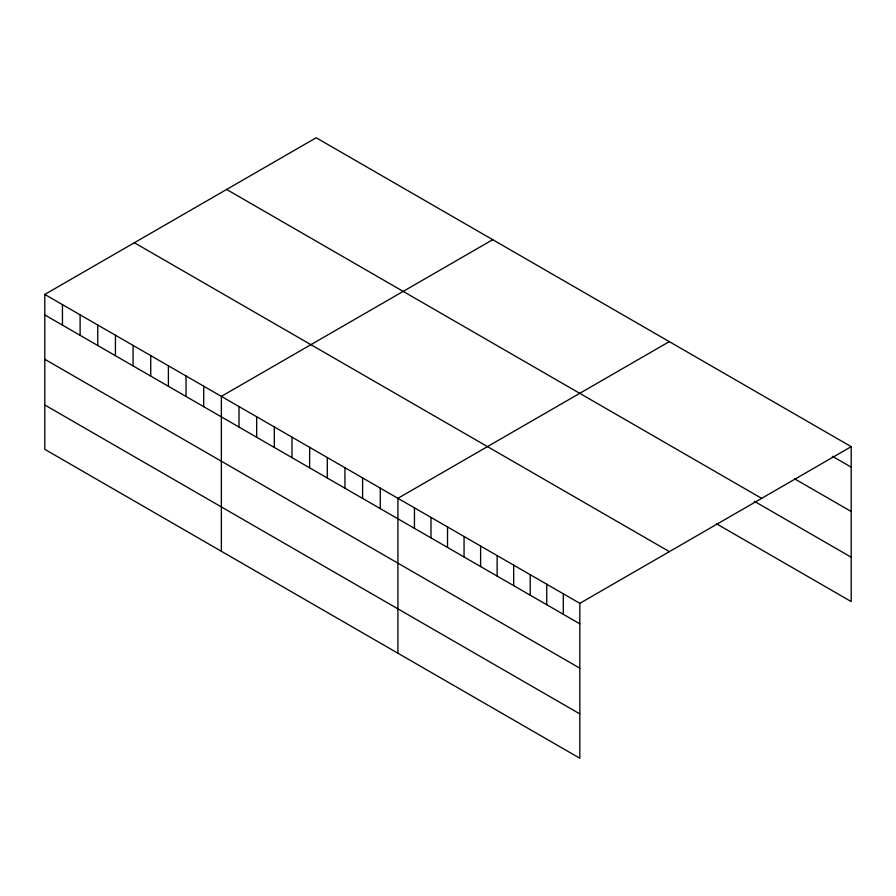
<?xml version="1.0" encoding="UTF-8"?>
<svg xmlns="http://www.w3.org/2000/svg" width="896" height="896" viewBox="0 0 896 896"><rect width="100%" height="100%" fill="white"/><g stroke="black" fill="none" stroke-linecap="round" stroke-linejoin="round"><path stroke-width="1.34" d="M44.8 294.437L579.824 603.333L579.824 758.24L44.8 449.344L44.8 294.437L316.176 137.76L851.2 446.656L851.2 601.563L716.542 523.824M492.733 239.691L221.357 396.368L221.357 551.286M669.29 341.634L397.914 498.31L397.914 653.218M579.824 603.333L851.2 446.656M832.306 456.232L851.2 467.152M794.506 478.766L851.2 511.504M226.621 189.459L761.645 498.355M754.342 501.29L851.2 557.211M134.355 242.738L669.379 551.622M44.8 314.933L579.824 623.829M44.8 359.285L579.824 668.181M44.8 404.992L579.824 713.888M563.293 593.779L563.293 614.275M546.75 584.237L546.75 604.733M530.219 574.683L530.219 595.179M513.677 565.141L513.677 585.637M497.146 555.587L497.146 576.083M480.603 546.045L480.603 566.541M464.061 536.491L464.061 556.987M447.53 526.949L447.53 547.445M430.987 517.406L430.987 537.891M414.456 507.853L414.456 528.349M380.262 488.107L380.262 508.603M362.6 477.915L362.6 498.411M344.949 467.723L344.949 488.219M327.298 457.531L327.298 478.027M309.635 447.339L309.635 467.835M291.984 437.147L291.984 457.643M274.322 426.955L274.322 447.451M256.67 416.752L256.67 437.248M239.019 406.56L239.019 427.056M203.706 386.176L203.706 406.672M186.043 375.984L186.043 396.48M168.392 365.792L168.392 386.288M150.73 355.6L150.73 376.096M133.078 345.408L133.078 365.904M115.427 335.205L115.427 355.701M97.765 325.013L97.765 345.509M80.114 314.821L80.114 335.317M62.451 304.629L62.451 325.125"/></g></svg>
